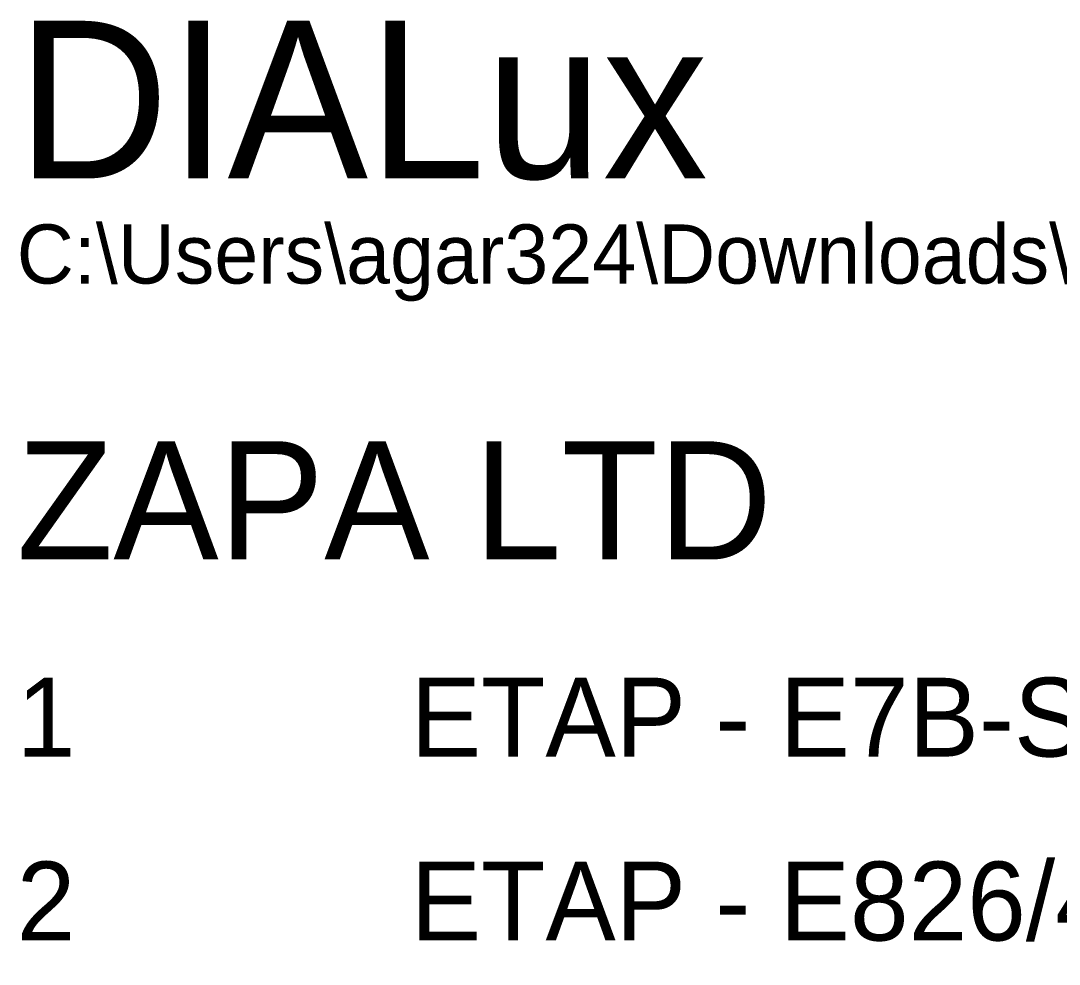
# Model space of a CAD drawing. Extents: x 20.4 to 35.8, y 9 to 15.3.
# Drawn here: x 25.485 to 28.12, y 12.935 to 15.329 of the extents above; entities that cross this region are included whole.
import ezdxf

# ---------------------------------------------------------------- set-up
doc = ezdxf.new("R2010")
doc.units = 0
doc.header["$MEASUREMENT"] = 0
doc.layers.add('DLXDESCR', color=7, linetype='Continuous')

# ---------------------------------------------------------------- blocks, each defined once
blk = doc.blocks.new('*U2')
at = {"layer": 'DLXDESCR'}
for s, height, p in [('DIALux', 0.4, (0, 0)), ('C:\\Users\\agar324\\Downloads\\ELECTENG310-TEAM-9-P2\\Design Project\\Level 2\\New Lighting\\ZAPA - Copy (2).dlx', 0.15, (0, -0.2667)), ('ZAPA LTD', 0.3, (0, -0.9667)), ('ETAP - E7B-S104-1C-840-100D     (_LTRevAA)', 0.2, (1, -1.4667)), ('1', 0.2, (0, -1.4667)), ('2', 0.2, (0, -1.9333)), ('ETAP - E826/4NHD     (_LTRevAA)', 0.2, (1, -1.9333))]:
    blk.add_text(s, height=height, dxfattribs=at).set_placement(p)

msp = doc.modelspace()

# ---------------------------------------------------------------- block references
at = {"layer": 'DLXDESCR'}
msp.add_blockref('*U2', (25.4747, 14.929), dxfattribs=at)

doc.saveas('drawing.dxf')
